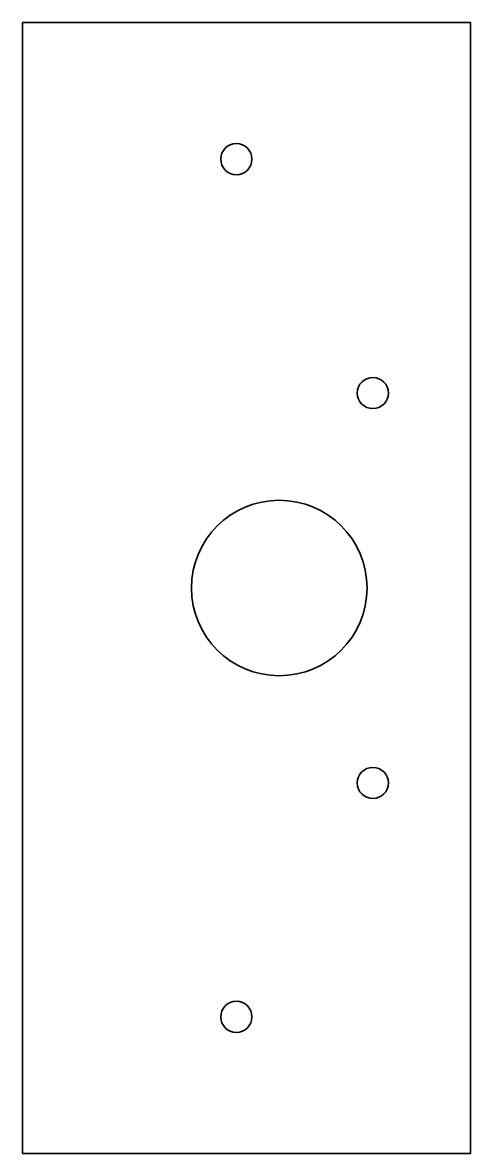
# Model space of a CAD drawing. Header units: inches. Extents: x 0 to 115, y 0 to 290.
import ezdxf

# ---------------------------------------------------------------- set-up
doc = ezdxf.new("R2010")
doc.units = ezdxf.units.IN
doc.header["$MEASUREMENT"] = 0
doc.layers.add('SIMUMAK Visible (ISO)', color=7, linetype='Continuous', lineweight=35)

# ---------------------------------------------------------------- blocks, each defined once
blk = doc.blocks.new('AMB-04-LSB01')
at = {"layer": 'SIMUMAK Visible (ISO)'}
for p, q in [((0, 290), (0, 0)), ((15.94, 290), (0, 290)), ((114.8, 290), (15.94, 290)), ((114.8, 0), (114.8, 290)), ((0, 0), (15.94, 0)), ((15.94, 0), (114.8, 0))]:
    blk.add_line(p, q, dxfattribs=at)
for centre, radius in [((54.8, 255), 4), ((89.8, 195), 4), ((65.8, 145), 22.5), ((89.8, 95), 4), ((54.8, 35), 4)]:
    blk.add_circle(centre, radius, dxfattribs=at)

msp = doc.modelspace()

# ---------------------------------------------------------------- block references
msp.add_blockref('AMB-04-LSB01', (0, 0))

doc.saveas('drawing.dxf')
